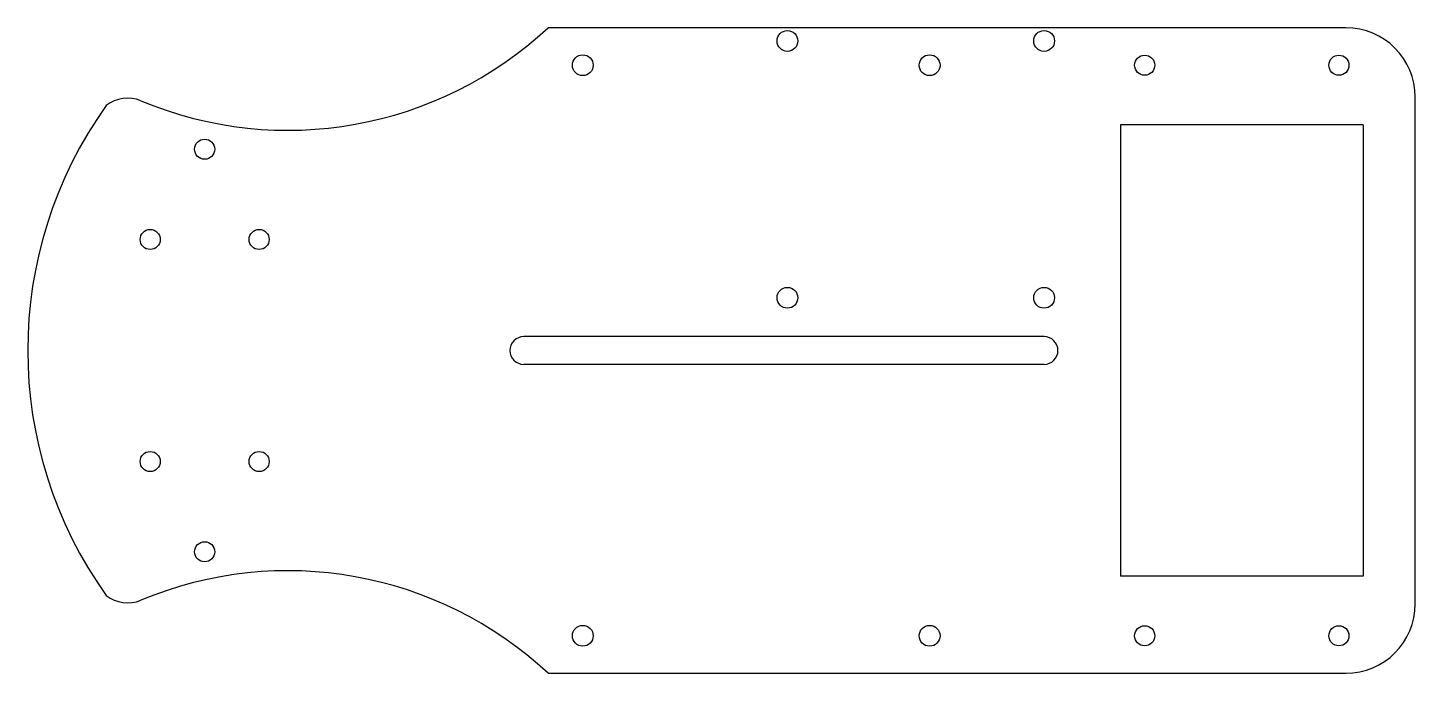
# Model space of a CAD drawing. Header units: millimetres. Extents: x -100 to 100, y -47 to 47.
import ezdxf

# ---------------------------------------------------------------- set-up
doc = ezdxf.new("R2010")
doc.units = ezdxf.units.MM

msp = doc.modelspace()

# ---------------------------------------------------------------- linework, layer by layer
at = {"color": 7, "linetype": 'Continuous', "lineweight": 25}
for p, q in [((90, 46.5), (-25, 46.5)), ((100, -36.5), (100, 36.5)), ((57.5, 32.5), (57.5, -32.5)), ((92.5, 32.5), (57.5, 32.5)), ((92.5, 32.5), (92.5, -32.5)), ((46.5, 2), (-28.5, 2)), ((46.5, -2), (-28.5, -2)), ((92.5, -32.5), (57.5, -32.5)), ((-25, -46.5), (90, -46.5))]:
    msp.add_line(p, q, dxfattribs=at)
for centre, radius in [((9.5, 44.6), 1.5), ((46.5, 44.6), 1.5), ((-20, 41.1), 1.5), ((30, 41.1), 1.5), ((61, 41.1), 1.45), ((89, 41.1), 1.45), ((-74.5, 29), 1.45), ((-82.35, 16), 1.45), ((-66.65, 16), 1.45), ((9.5, 7.6), 1.5), ((46.5, 7.6), 1.5), ((-82.35, -16), 1.45), ((-66.65, -16), 1.45), ((-74.5, -29), 1.45), ((-20, -41.1), 1.5), ((30, -41.1), 1.5), ((61, -41.1), 1.45), ((89, -41.1), 1.45)]:
    msp.add_circle(centre, radius, dxfattribs=at)
for centre, radius, start, end in [((-62.5, 86.73), 55, 247.3509, 312.9859), ((90, 36.5), 10, 0, 90), ((-85.61, 31.36), 5, 67.3509, 127.9468), ((-39.29, 0), 60.71, 144.443, 215.557), ((-28.5, 0), 2, 90, 270), ((46.5, 0), 2, 270, 90), ((-62.5, -86.73), 55, 47.0141, 112.6491), ((-85.61, -31.36), 5, 232.0532, 292.6491), ((90, -36.5), 10, 270, 0)]:
    msp.add_arc(centre, radius, start, end, dxfattribs=at)

doc.saveas('drawing.dxf')
